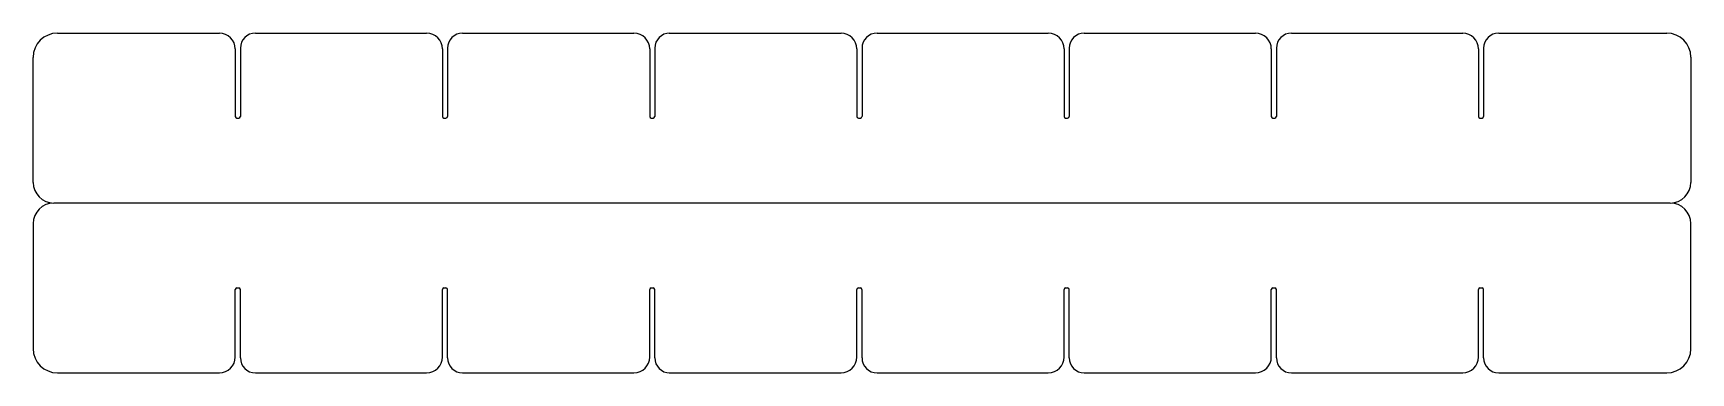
# Model space of a CAD drawing. Header units: millimetres. Extents: x 0 to 390, y 0 to 80.
import ezdxf

# ---------------------------------------------------------------- set-up
doc = ezdxf.new("R2010")
doc.units = ezdxf.units.MM
doc.layers.add('Sketch002', color=7, linetype='CONTINUOUS')

msp = doc.modelspace()

# ---------------------------------------------------------------- linework, layer by layer
at = {"layer": 'Sketch002'}
for p, q in [((5.72, 80), (43.82, 80)), ((52.29, 80), (92.57, 80)), ((101.04, 80), (141.32, 80)), ((149.6, 79.99), (190.07, 79.99)), ((198.54, 80), (238.82, 80)), ((247.29, 80), (287.57, 80)), ((296.04, 80), (336.32, 80)), ((344.79, 80), (384.34, 80)), ((0, 44.86), (0, 74.28)), ((47.55, 76.27), (47.55, 60.34)), ((48.75, 76.46), (48.75, 60.38)), ((96.3, 76.27), (96.3, 60.34)), ((97.5, 76.46), (97.5, 60.38)), ((145.05, 76.27), (145.05, 60.34)), ((146.25, 76.46), (146.25, 60.38)), ((193.79, 76.27), (193.79, 60.34)), ((195, 76.46), (195, 60.37)), ((242.55, 76.27), (242.55, 60.34)), ((243.75, 76.46), (243.75, 60.38)), ((291.3, 76.27), (291.3, 60.34)), ((292.5, 76.46), (292.5, 60.38)), ((340.05, 76.27), (340.05, 60.34)), ((341.25, 76.46), (341.25, 60.38)), ((390, 74.34), (390, 44.86)), ((47.89, 60), (48.37, 60)), ((96.64, 60), (97.12, 60)), ((145.39, 60), (145.87, 60)), ((194.14, 59.99), (194.62, 59.99)), ((242.89, 60), (243.37, 60)), ((291.64, 60), (292.12, 60)), ((340.39, 60), (340.87, 60)), ((385.14, 40), (4.86, 40)), ((385.14, 40), (4.86, 40)), ((0, 35.14), (0, 5.72)), ((390, 5.66), (390, 35.14)), ((47.55, 3.73), (47.55, 19.66)), ((47.89, 20), (48.37, 20)), ((48.75, 3.54), (48.75, 19.62)), ((96.3, 3.73), (96.3, 19.66)), ((96.64, 20), (97.12, 20)), ((97.5, 3.54), (97.5, 19.62)), ((145.05, 3.73), (145.05, 19.66)), ((145.39, 20), (145.87, 20)), ((146.25, 3.54), (146.25, 19.62)), ((193.79, 3.73), (193.79, 19.66)), ((194.14, 20.01), (194.62, 20.01)), ((195, 3.54), (195, 19.63)), ((242.55, 3.73), (242.55, 19.66)), ((242.89, 20), (243.37, 20)), ((243.75, 3.54), (243.75, 19.62)), ((291.3, 3.73), (291.3, 19.66)), ((291.64, 20), (292.12, 20)), ((292.5, 3.54), (292.5, 19.62)), ((340.05, 3.73), (340.05, 19.66)), ((340.39, 20), (340.87, 20)), ((341.25, 3.54), (341.25, 19.62)), ((5.72, 0), (43.82, 0)), ((52.29, 0), (92.57, 0)), ((101.04, 0), (141.32, 0)), ((149.6, 0.01), (190.07, 0.01)), ((198.54, 0), (238.82, 0)), ((247.29, 0), (287.57, 0)), ((296.04, 0), (336.32, 0)), ((344.79, 0), (384.34, 0))]:
    msp.add_line(p, q, dxfattribs=at)
for centre, radius, start, end in [((5.72, 74.28), 5.72, 90, 180), ((43.82, 76.27), 3.73, 0, 90), ((52.29, 76.46), 3.54, 90, 180), ((92.57, 76.27), 3.73, 0, 90), ((101.04, 76.46), 3.54, 90, 180), ((141.32, 76.27), 3.73, 0, 90), ((149.79, 76.46), 3.54, 90, 180), ((190.07, 76.27), 3.73, 0, 90), ((198.54, 76.46), 3.54, 90, 180), ((238.82, 76.27), 3.73, 0, 90), ((247.29, 76.46), 3.54, 90, 180), ((287.57, 76.27), 3.73, 0, 90), ((296.04, 76.46), 3.54, 90, 180), ((336.32, 76.27), 3.73, 0, 90), ((344.79, 76.46), 3.54, 90, 180), ((384.34, 74.34), 5.66, 0, 90), ((47.89, 60.34), 0.343, 180, -90), ((48.37, 60.38), 0.379, -90, 0), ((96.64, 60.34), 0.343, 180, -90), ((97.12, 60.38), 0.379, -90, 0), ((145.39, 60.34), 0.343, 180, -90), ((145.87, 60.38), 0.379, -90, 0), ((194.14, 60.34), 0.348, 180, -90), ((194.62, 60.37), 0.379, -90, 0), ((242.89, 60.34), 0.343, 180, -90), ((243.37, 60.38), 0.379, -90, 0), ((291.64, 60.34), 0.343, 180, -90), ((292.12, 60.38), 0.379, -90, 0), ((340.39, 60.34), 0.343, 180, -90), ((340.87, 60.38), 0.379, -90, 0), ((4.86, 44.86), 4.86, 180, -90), ((385.14, 44.86), 4.86, -90, 0), ((4.86, 35.14), 4.86, 90, 180), ((385.14, 35.14), 4.86, 0, 90), ((47.89, 19.66), 0.343, 90, 180), ((48.37, 19.62), 0.379, 0, 90), ((96.64, 19.66), 0.343, 90, 180), ((97.12, 19.62), 0.379, 0, 90), ((145.39, 19.66), 0.343, 90, 180), ((145.87, 19.62), 0.379, 0, 90), ((194.14, 19.66), 0.348, 90, 180), ((194.62, 19.63), 0.379, 0, 90), ((242.89, 19.66), 0.343, 90, 180), ((243.37, 19.62), 0.379, 0, 90), ((291.64, 19.66), 0.343, 90, 180), ((292.12, 19.62), 0.379, 0, 90), ((340.39, 19.66), 0.343, 90, 180), ((340.87, 19.62), 0.379, 0, 90), ((5.72, 5.72), 5.72, 180, -90), ((384.34, 5.66), 5.66, -90, 0), ((43.82, 3.73), 3.73, -90, 0), ((52.29, 3.54), 3.54, 180, -90), ((92.57, 3.73), 3.73, -90, 0), ((101.04, 3.54), 3.54, 180, -90), ((141.32, 3.73), 3.73, -90, 0), ((149.79, 3.54), 3.54, 180, -90), ((190.07, 3.73), 3.73, -90, 0), ((198.54, 3.54), 3.54, 180, -90), ((238.82, 3.73), 3.73, -90, 0), ((247.29, 3.54), 3.54, 180, -90), ((287.57, 3.73), 3.73, -90, 0), ((296.04, 3.54), 3.54, 180, -90), ((336.32, 3.73), 3.73, -90, 0), ((344.79, 3.54), 3.54, 180, -90)]:
    msp.add_arc(centre, radius, start, end, dxfattribs=at)

doc.saveas('drawing.dxf')
